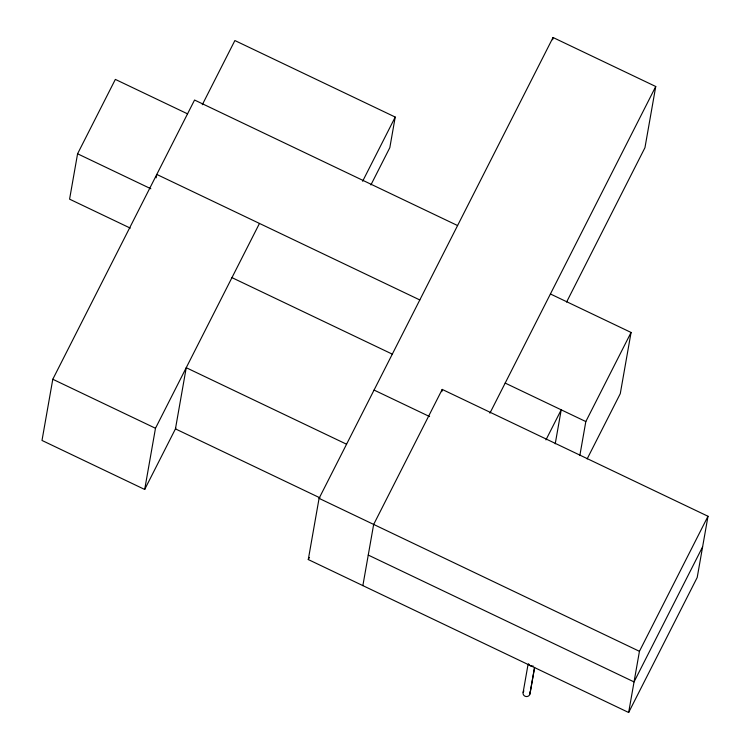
<?xml version="1.0" encoding="UTF-8"?>
<svg xmlns="http://www.w3.org/2000/svg" width="750" height="750" viewBox="0 0 750 750"><rect width="100%" height="100%" fill="white"/><g stroke="black" fill="none" stroke-linecap="round" stroke-linejoin="round"><path stroke-width="1.12" d="M187.575 113.859L115.35 79.397L77.578 153.787L69.581 199.153L130.284 228.122M457.584 225.553L194.55 100.031L52.791 379.266L42 440.447L144.694 489.459L175.838 428.109M156.178 177.825L156.778 174.431L419.812 299.953M144.694 489.459L155.484 428.269L259.472 223.434M362.859 585.656L373.65 524.475L442.209 389.419L708 516.262L697.209 577.453L628.65 712.5L308.287 559.556L319.078 498.366L553.05 37.5L655.744 86.503L644.953 147.694L566.578 302.072M202.294 104.737L234.881 40.547L395.222 117.066L389.822 147.666L370.903 184.931M441.816 391.688L442.209 389.419M552.656 39.769L553.05 37.5M555.225 443.812L561.216 409.819L545.953 439.894M523.144 692.325L528.028 664.538M529.913 694.106L534.591 667.378L530.016 693.459M579.834 455.559L585.825 421.566L631.069 332.456L550.416 293.972M631.069 332.456L620.278 393.647L587.137 458.925M628.65 712.5L639.441 651.309L708 516.262M362.634 181.256L395.222 117.066M308.287 559.556L309.347 557.475M489.919 413.147L655.744 86.503M702.609 546.853L634.041 681.909L368.25 555.066M77.578 153.787L150.844 188.756M505.181 383.081L585.825 421.566M231.956 277.631L392.297 354.141M374.062 390.066L429.6 416.569M346.566 444.216L186.234 367.706L175.444 428.888L319.959 497.859M319.078 498.366L639.441 651.309M52.791 379.266L155.484 428.269M529.828 692.156A3.506 3.347 10 0 1 528.216 696.169A3.506 3.347 10 0 1 523.791 695.259A3.506 3.347 10 0 1 523.913 690.947M533.137 665.962A3.506 3.347 10 0 1 528.534 663.722"/></g></svg>
